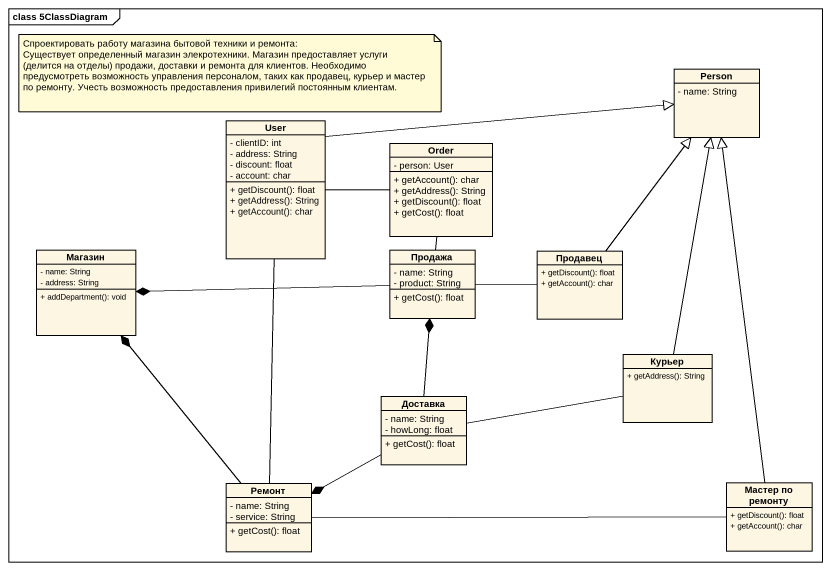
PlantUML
@startuml
mainframe class 5ClassDiagram
hide circle
hide empty members
skinparam classAttributeIconSize 0
class "Person" as Person_ {
  - name: String
}
class User {
  - clientID: int
  - address: String
  - discount: float
  - account: char
  + getDiscount(): float
  + getAddress(): String
  + getAccount(): char
}
class Order {
  - person: User
  + getAccount(): char
  + getAddress(): String
  + getDiscount(): float
  + getCost(): float
}
class Магазин {
  - name: String
  - address: String
  + addDepartment(): void
}
class Продажа {
  - name: String
  - product: String
  + getCost(): float
}
class Продавец {
  + getDiscount(): float
  + getAccount(): char
}
class Курьер {
  + getAddress(): String
}
class Доставка {
  - name: String
  - howLong: float
  + getCost(): float
}
class Ремонт {
  - name: String
  - service: String
  + getCost(): float
}
class "Мастер по ремонту" as Мастер_по_ремонту {
  + getDiscount(): float
  + getAccount(): char
}
User -right-|> Person_
User -right- Order
User -- Ремонт
Order -- Продажа
Продажа -left-* Магазин
Продажа -right- Продавец
Продавец -up-|> Person_
Курьер -up-|> Person_
Доставка -up-* Продажа
Доставка -right- Курьер
Доставка -left-* Ремонт
Ремонт -up-* Магазин
Ремонт -right- Мастер_по_ремонту
Мастер_по_ремонту -up-|> Person_
note as N1
  Спроектировать работу магазина бытовой техники и ремонта:
  Существует определенный магазин элекротехники. Магазин предоставляет услуги (делится на отделы) продажи, доставки и ремонта для клиентов. Необходимо предусмотреть возможность управления персоналом, таких как продавец, курьер и мастер по ремонту. Учесть возможность предоставления привилегий постоянным клиентам.
end note
@enduml
